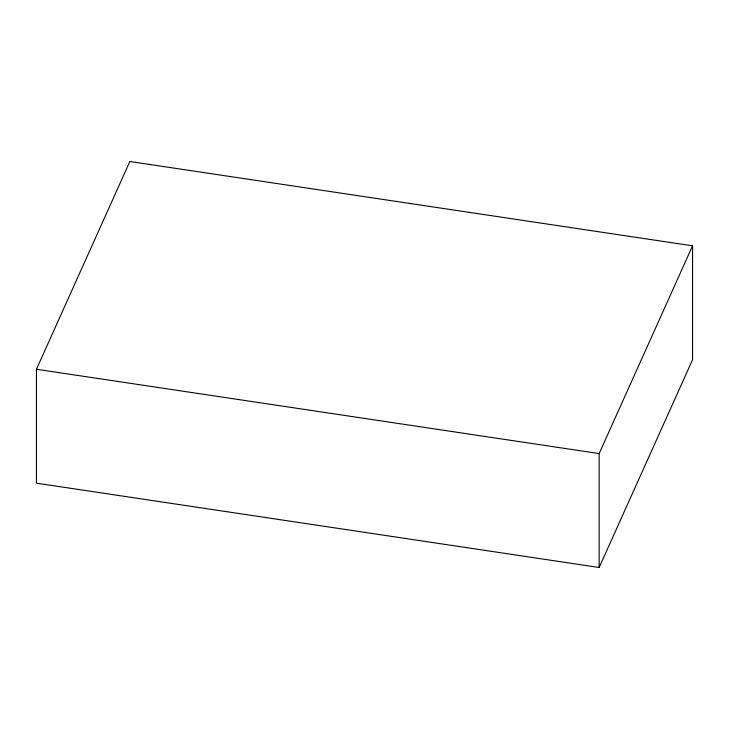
<?xml version="1.0" encoding="UTF-8"?>
<svg xmlns="http://www.w3.org/2000/svg" width="729" height="729" viewBox="0 0 729 729"><rect width="100%" height="100%" fill="white"/><g stroke="black" fill="none" stroke-linecap="round" stroke-linejoin="round"><path stroke-width="1.09" d="M36.45 369.257L129.844 161.501L692.55 245.819L692.55 359.743L599.156 567.499L36.45 483.181L36.45 369.257L599.156 453.575L692.55 245.819M599.156 453.575L599.156 567.499"/></g></svg>
